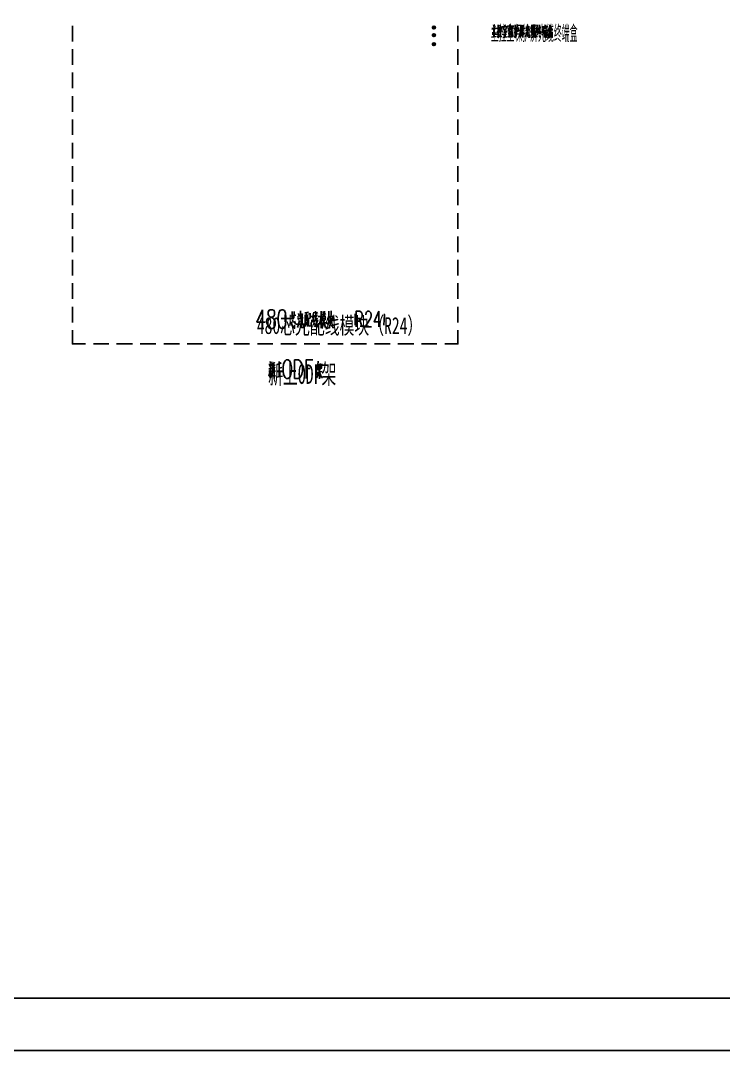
# Model space of a CAD drawing. Header units: metres. Extents: x 17 to 1757, y 17 to 1207.
# Drawn here: x 415 to 798, y 17 to 578 of the extents above; entities that cross this region are included whole.
import ezdxf

# ---------------------------------------------------------------- set-up
doc = ezdxf.new("R2010")
doc.units = ezdxf.units.M
for name, color, linetype in [('LINES', 7, 'Continuous'), ('POLYLINES', 4, 'Continuous'), ('RECTS', 7, 'Continuous'), ('TEXTS', 3, 'Continuous')]:
    doc.layers.add(name, color=color, linetype=linetype)

msp = doc.modelspace()

# ---------------------------------------------------------------- linework, layer by layer
at = {"layer": 'LINES'}
for p, q in [((443.47, 574.99), (443.47, 566.5)), ((653.28, 574.99), (653.28, 566.5)), ((671.78, 573.12), (673.8, 573.41)), ((672.65, 575.57), (672.94, 573.98)), ((672.79, 568.94), (672.79, 573.26)), ((675.53, 573.7), (674.52, 573.41)), ((674.52, 571.1), (675.53, 572.54)), ((675.82, 574.27), (675.67, 572.69)), ((677.11, 574.27), (675.82, 573.84)), ((676.1, 575.42), (676.39, 574.27)), ((676.39, 573.12), (676.97, 571.68)), ((676.82, 573.12), (677.11, 574.42)), ((678.12, 574.7), (677.98, 573.12)), ((678.12, 574.27), (680.14, 574.56)), ((678.26, 572.83), (679.7, 573.26)), ((678.84, 572.69), (678.41, 571.39)), ((678.7, 575.57), (679.13, 574.99)), ((679.13, 572.4), (679.85, 571.25)), ((680.14, 574.7), (679.85, 573.41)), ((681.58, 575.71), (680.57, 571.97)), ((681.14, 574.13), (681.14, 568.66)), ((683.3, 572.26), (681.43, 571.82)), ((682.01, 575.14), (682.01, 572.83)), ((682.01, 574.7), (682.87, 574.85)), ((682.01, 573.12), (682.87, 573.41)), ((682.44, 573.26), (682.44, 568.51)), ((683.02, 574.99), (682.87, 573.41)), ((684.89, 573.55), (683.88, 573.26)), ((683.88, 570.96), (684.89, 572.4)), ((685.18, 574.27), (685.18, 571.1)), ((686.18, 573.7), (685.18, 573.55)), ((685.46, 575.71), (685.75, 574.27)), ((686.18, 574.13), (686.04, 572.11)), ((687.48, 574.85), (688.78, 575.14)), ((687.48, 573.98), (688.92, 574.27)), ((687.48, 572.4), (689.06, 572.83)), ((687.77, 573.7), (687.91, 572.69)), ((688.63, 573.98), (688.49, 572.69)), ((688.63, 572.69), (688.63, 568.66)), ((688.78, 574.27), (688.92, 575.42)), ((692.38, 572.69), (690.07, 572.4)), ((690.65, 573.26), (690.5, 574.56)), ((691.22, 575.57), (691.22, 572.54)), ((691.51, 572.83), (691.94, 574.7)), ((693.67, 575.57), (692.95, 573.26)), ((693.82, 573.98), (692.95, 571.25)), ((692.95, 573.12), (693.67, 573.41)), ((694.1, 575.14), (694.1, 573.26)), ((694.1, 572.69), (694.1, 570.24)), ((694.1, 572.54), (695.11, 572.69)), ((694.39, 575.71), (694.39, 572.98)), ((694.97, 575.71), (694.68, 573.41)), ((694.82, 574.56), (695.54, 574.7)), ((695.11, 573.98), (695.26, 573.26)), ((695.11, 572.83), (695.11, 570.24)), ((696.55, 575.57), (695.98, 573.12)), ((695.98, 573.12), (696.7, 573.55)), ((696.84, 574.13), (696.12, 571.39)), ((697.42, 574.27), (698.14, 574.42)), ((699, 572.83), (700.01, 573.26)), ((699.29, 572.4), (699.43, 571.1)), ((699.43, 574.85), (699.72, 573.7)), ((700.01, 572.83), (699.72, 570.67)), ((700.15, 572.26), (701.74, 572.69)), ((700.44, 574.85), (700.44, 573.41)), ((700.44, 573.41), (701.45, 573.7)), ((700.87, 572.4), (700.73, 571.25)), ((700.87, 575.57), (700.87, 573.55)), ((701.45, 574.99), (701.45, 573.41)), ((702.89, 573.26), (703.75, 573.55)), ((703.9, 572.69), (702.89, 572.54)), ((702.89, 572.69), (702.89, 570.96)), ((703.9, 571.54), (703.9, 572.98)), ((671.5, 568.8), (674.09, 569.09)), ((673.66, 571.39), (671.93, 571.1)), ((677.11, 569.23), (675.53, 568.94)), ((675.82, 571.1), (676.82, 571.39)), ((676.39, 569.09), (676.39, 571.25)), ((677.69, 568.66), (680.14, 568.94)), ((678.12, 570.1), (679.7, 570.38)), ((678.26, 571.39), (679.7, 571.68)), ((678.98, 571.1), (678.98, 568.8)), ((681.43, 569.66), (682.3, 571.97)), ((685.18, 571.82), (686.18, 572.11)), ((687.34, 571.1), (689.35, 571.39)), ((690, 568.8), (690.79, 571.54)), ((692.38, 568.66), (692.23, 570.24)), ((692.95, 571.1), (693.82, 571.82)), ((692.95, 569.66), (693.82, 570.67)), ((696.98, 571.97), (695.98, 571.39)), ((695.98, 569.66), (696.98, 570.53)), ((697.99, 568.66), (697.42, 569.66)), ((697.56, 571.1), (697.99, 570.38)), ((699, 569.81), (700.01, 570.96)), ((700.3, 571.1), (701.59, 571.39)), ((700.58, 571.25), (700.58, 568.8)), ((701.02, 571.25), (701.02, 568.8)), ((702.02, 568.66), (704.76, 568.94)), ((704.18, 570.82), (702.6, 570.53)), ((702.6, 570.82), (702.6, 568.8)), ((702.89, 571.25), (704.04, 571.54)), ((703.18, 568.8), (703.18, 570.53)), ((703.75, 570.67), (703.61, 568.8)), ((704.18, 568.94), (704.18, 571.1)), ((443.47, 562.32), (443.47, 553.68)), ((653.28, 562.32), (653.28, 553.68)), ((443.47, 549.5), (443.4, 541.01)), ((653.28, 549.5), (653.28, 541.01)), ((443.4, 536.69), (443.4, 528.19)), ((653.28, 536.69), (653.28, 528.19)), ((443.4, 524.02), (443.33, 515.52)), ((653.28, 524.02), (653.28, 515.52)), ((443.33, 511.2), (443.33, 502.7)), ((653.28, 511.2), (653.28, 502.7)), ((443.33, 498.53), (443.33, 490.03)), ((653.28, 498.53), (653.28, 490.03)), ((443.33, 485.71), (443.33, 477.22)), ((653.28, 485.71), (653.28, 477.22)), ((443.33, 472.9), (443.33, 464.4)), ((653.28, 472.9), (653.28, 464.4)), ((443.33, 460.22), (443.33, 451.73)), ((653.28, 460.22), (653.28, 451.73)), ((443.33, 447.41), (443.33, 438.91)), ((653.28, 447.41), (653.28, 438.91)), ((443.33, 434.74), (443.33, 426.24)), ((653.28, 434.74), (653.28, 426.24)), ((443.33, 421.92), (443.33, 413.42)), ((653.28, 421.92), (653.28, 413.42)), ((546.79, 420.34), (546.79, 410.11)), ((561.91, 416.74), (565.08, 417.31)), ((562.92, 419.33), (562.92, 415.44)), ((564.07, 419.33), (563.93, 415.73)), ((568.97, 415.87), (565.94, 415.3)), ((566.81, 416.59), (566.52, 418.18)), ((567.53, 419.62), (567.53, 415.58)), ((567.82, 416.02), (568.54, 418.32)), ((569.83, 418.61), (571.85, 419.04)), ((570.12, 417.46), (570.12, 411.26)), ((570.12, 416.88), (571.27, 417.17)), ((570.84, 418.61), (570.84, 414.58)), ((571.42, 417.46), (571.27, 411.12)), ((571.85, 417.89), (572.86, 418.18)), ((572.86, 415.73), (571.85, 415.44)), ((572.86, 418.46), (572.86, 415.73)), ((573.86, 415.87), (574.73, 416.45)), ((574.73, 419.04), (574.01, 415.87)), ((575.02, 417.31), (574.01, 413.71)), ((575.3, 414.58), (576.89, 415.58)), ((575.45, 416.3), (576.74, 417.46)), ((576.31, 419.04), (576.74, 418.18)), ((578.76, 416.59), (577.9, 412.27)), ((578.04, 416.3), (579.34, 416.88)), ((578.76, 419.47), (578.76, 410.26)), ((578.76, 415.87), (579.05, 415.01)), ((579.34, 417.6), (581.35, 418.03)), ((579.77, 416.59), (581.06, 416.88)), ((579.77, 416.88), (579.77, 414.14)), ((579.77, 415.44), (580.63, 415.73)), ((579.91, 419.33), (580.06, 416.88)), ((580.63, 419.47), (580.49, 416.88)), ((581.06, 417.02), (580.92, 414.86)), ((583.51, 416.02), (582.07, 415.58)), ((582.94, 419.47), (582.94, 413.28)), ((583.51, 416.45), (584.95, 416.74)), ((585.1, 417.02), (584.95, 414.58)), ((599.5, 415.44), (601.08, 410.98)), ((610.15, 419.47), (610.15, 410.98)), ((562.06, 413.86), (561.77, 411.7)), ((563.21, 414.72), (563.5, 413.28)), ((564.22, 414.14), (564.79, 412.42)), ((565.94, 410.54), (567.02, 414.22)), ((569.11, 410.4), (568.97, 412.56)), ((570.12, 412.13), (571.13, 412.42)), ((570.26, 413.28), (570.98, 413.42)), ((570.84, 414.58), (571.13, 414.58)), ((575.16, 414.29), (574.01, 413.57)), ((574.01, 411.7), (575.16, 412.85)), ((579.34, 412.99), (581.5, 413.42)), ((579.77, 414.58), (581.06, 414.86)), ((580.34, 412.99), (581.21, 410.54)), ((581.21, 410.54), (581.64, 410.54)), ((581.93, 412.42), (583.51, 413.71)), ((583.37, 414.29), (585.53, 414.72)), ((443.33, 409.25), (443.33, 401.62)), ((653.28, 409.25), (653.28, 401.62)), ((443.26, 401.69), (450.46, 401.69)), ((454.78, 401.69), (463.27, 401.69)), ((467.45, 401.69), (476.09, 401.69)), ((480.26, 401.69), (488.76, 401.69)), ((493.08, 401.69), (501.58, 401.69)), ((505.75, 401.69), (514.25, 401.69)), ((518.57, 401.69), (527.06, 401.69)), ((531.24, 401.69), (539.74, 401.69)), ((544.06, 401.69), (552.55, 401.69)), ((556.87, 401.69), (565.37, 401.69)), ((569.54, 401.69), (578.04, 401.69)), ((582.36, 401.69), (590.86, 401.69)), ((595.03, 401.69), (603.53, 401.69)), ((607.85, 401.69), (616.34, 401.69)), ((620.52, 401.69), (629.16, 401.69)), ((633.34, 401.69), (641.83, 401.69)), ((646.15, 401.69), (653.35, 401.69)), ((550.25, 388.08), (551.98, 388.51)), ((550.39, 390.53), (551.98, 390.82)), ((550.39, 386.64), (551.98, 387.07)), ((550.82, 390.1), (550.97, 388.94)), ((550.97, 392.11), (551.26, 391.25)), ((551.4, 390.53), (551.4, 388.51)), ((552.26, 388.51), (553.7, 388.94)), ((553.42, 391.82), (552.41, 390.38)), ((553.13, 388.66), (553.13, 382.9)), ((556.01, 392.11), (556.01, 383.9)), ((557.3, 388.8), (556.01, 388.51)), ((570.55, 388.22), (572.86, 388.22)), ((576.31, 390.1), (577.75, 390.38)), ((577.18, 392.26), (577.03, 390.1)), ((577.9, 387.79), (577.9, 382.75)), ((578.18, 390.96), (578.18, 387.79)), ((578.18, 390.24), (579.19, 390.53)), ((579.19, 388.51), (578.18, 388.37)), ((579.19, 390.82), (579.05, 388.51)), ((550.82, 386.06), (550.25, 384.19)), ((551.4, 386.06), (551.98, 384.91)), ((554.28, 383.62), (557.74, 384.05)), ((577.9, 386.35), (576.17, 383.18)), ((576.46, 386.06), (579.34, 386.64)), ((87.79, 45.22), (1672.37, 45.22))]:
    msp.add_line(p, q, dxfattribs=at)
at = {"layer": 'POLYLINES'}
for points in [[(640.1, 573.98), (639.38, 573.98), (639.67, 574.56), (640.1, 573.98)], [(640.1, 573.98), (639.38, 573.98), (639.67, 574.56), (640.1, 573.98)], [(640.1, 573.98), (639.38, 573.98), (639.67, 574.56), (640.1, 573.98)], [(640.1, 573.98), (639.38, 573.98), (639.67, 574.56), (640.1, 573.98)], [(640.1, 573.98), (639.67, 573.41), (639.38, 573.98), (640.1, 573.98)], [(640.1, 573.98), (639.67, 573.41), (639.38, 573.98), (640.1, 573.98)], [(640.1, 573.98), (639.67, 573.41), (639.38, 573.98), (640.1, 573.98)], [(640.1, 573.98), (639.67, 573.41), (639.38, 573.98), (640.1, 573.98)], [(640.1, 573.98), (639.67, 574.56), (640.1, 574.7), (640.1, 573.98)], [(640.1, 573.98), (639.67, 574.56), (640.1, 574.7), (640.1, 573.98)], [(640.1, 573.98), (639.67, 574.56), (640.1, 574.7), (640.1, 573.98)], [(640.1, 573.98), (639.67, 574.56), (640.1, 574.7), (640.1, 573.98)], [(640.1, 573.98), (640.1, 573.26), (639.67, 573.41), (640.1, 573.98)], [(640.1, 573.98), (640.1, 573.26), (639.67, 573.41), (640.1, 573.98)], [(640.1, 573.98), (640.1, 573.26), (639.67, 573.41), (640.1, 573.98)], [(640.1, 573.98), (640.1, 573.26), (639.67, 573.41), (640.1, 573.98)], [(640.1, 573.98), (640.1, 574.7), (640.68, 574.56), (640.1, 573.98)], [(640.1, 573.98), (640.1, 574.7), (640.68, 574.56), (640.1, 573.98)], [(640.1, 573.98), (640.1, 574.7), (640.68, 574.56), (640.1, 573.98)], [(640.1, 573.98), (640.1, 574.7), (640.68, 574.56), (640.1, 573.98)], [(640.1, 573.98), (640.68, 574.56), (640.97, 573.98), (640.1, 573.98)], [(640.1, 573.98), (640.68, 574.56), (640.97, 573.98), (640.1, 573.98)], [(640.1, 573.98), (640.68, 574.56), (640.97, 573.98), (640.1, 573.98)], [(640.1, 573.98), (640.68, 574.56), (640.97, 573.98), (640.1, 573.98)], [(640.1, 573.98), (640.68, 573.41), (640.1, 573.26), (640.1, 573.98)], [(640.1, 573.98), (640.68, 573.41), (640.1, 573.26), (640.1, 573.98)], [(640.1, 573.98), (640.97, 573.98), (640.68, 573.41), (640.1, 573.98)], [(640.1, 573.98), (640.97, 573.98), (640.68, 573.41), (640.1, 573.98)], [(640.1, 573.98), (640.68, 573.41), (640.1, 573.26), (640.1, 573.98)], [(640.1, 573.98), (640.68, 573.41), (640.1, 573.26), (640.1, 573.98)], [(640.1, 573.98), (640.97, 573.98), (640.68, 573.41), (640.1, 573.98)], [(640.1, 573.98), (640.97, 573.98), (640.68, 573.41), (640.1, 573.98)], [(675.24, 575.57), (675.24, 568.51), (674.81, 569.52)], [(675.53, 571.39), (676.1, 572.69), (676.1, 573.26)], [(684.46, 575.57), (684.46, 568.51), (684.02, 569.52)], [(687.48, 575.42), (687.48, 573.98), (687.19, 571.54), (686.76, 568.8)], [(687.91, 572.54), (687.91, 571.1), (687.62, 569.66), (687.05, 568.66)], [(691.37, 572.69), (691.37, 569.09), (691.66, 568.8), (692.38, 568.8)], [(698.14, 574.56), (697.7, 572.69), (696.84, 570.67)], [(697.7, 575.57), (697.42, 574.13), (696.98, 572.54)], [(697.27, 573.7), (698.28, 571.1), (698.71, 571.1)], [(703.46, 575.57), (702.89, 573.55), (702.02, 572.11)], [(703.32, 575.14), (704.33, 572.83), (704.76, 572.83)], [(640.1, 569.95), (639.38, 569.95), (639.67, 570.38), (640.1, 569.95)], [(640.1, 569.95), (639.38, 569.95), (639.67, 570.38), (640.1, 569.95)], [(640.1, 569.95), (639.38, 569.95), (639.67, 570.38), (640.1, 569.95)], [(640.1, 569.95), (639.38, 569.95), (639.67, 570.38), (640.1, 569.95)], [(640.1, 569.95), (639.67, 569.38), (639.38, 569.95), (640.1, 569.95)], [(640.1, 569.95), (639.67, 569.38), (639.38, 569.95), (640.1, 569.95)], [(640.1, 569.95), (639.67, 569.38), (639.38, 569.95), (640.1, 569.95)], [(640.1, 569.95), (639.67, 569.38), (639.38, 569.95), (640.1, 569.95)], [(640.1, 569.95), (639.67, 570.38), (640.1, 570.67), (640.1, 569.95)], [(640.1, 569.95), (639.67, 570.38), (640.1, 570.67), (640.1, 569.95)], [(640.1, 569.95), (639.67, 570.38), (640.1, 570.67), (640.1, 569.95)], [(640.1, 569.95), (639.67, 570.38), (640.1, 570.67), (640.1, 569.95)], [(640.1, 569.95), (640.1, 569.09), (639.67, 569.38), (640.1, 569.95)], [(640.1, 569.95), (640.1, 569.09), (639.67, 569.38), (640.1, 569.95)], [(640.1, 569.95), (640.1, 569.09), (639.67, 569.38), (640.1, 569.95)], [(640.1, 569.95), (640.1, 569.09), (639.67, 569.38), (640.1, 569.95)], [(640.1, 569.95), (640.1, 570.67), (640.68, 570.38), (640.1, 569.95)], [(640.1, 569.95), (640.1, 570.67), (640.68, 570.38), (640.1, 569.95)], [(640.1, 569.95), (640.1, 570.67), (640.68, 570.38), (640.1, 569.95)], [(640.1, 569.95), (640.1, 570.67), (640.68, 570.38), (640.1, 569.95)], [(640.1, 569.95), (640.68, 570.38), (640.97, 569.95), (640.1, 569.95)], [(640.1, 569.95), (640.68, 570.38), (640.97, 569.95), (640.1, 569.95)], [(640.1, 569.95), (640.68, 570.38), (640.97, 569.95), (640.1, 569.95)], [(640.1, 569.95), (640.68, 570.38), (640.97, 569.95), (640.1, 569.95)], [(640.1, 569.95), (640.68, 569.38), (640.1, 569.09), (640.1, 569.95)], [(640.1, 569.95), (640.68, 569.38), (640.1, 569.09), (640.1, 569.95)], [(640.1, 569.95), (640.97, 569.95), (640.68, 569.38), (640.1, 569.95)], [(640.1, 569.95), (640.97, 569.95), (640.68, 569.38), (640.1, 569.95)], [(640.1, 569.95), (640.68, 569.38), (640.1, 569.09), (640.1, 569.95)], [(640.1, 569.95), (640.68, 569.38), (640.1, 569.09), (640.1, 569.95)], [(640.1, 569.95), (640.97, 569.95), (640.68, 569.38), (640.1, 569.95)], [(640.1, 569.95), (640.97, 569.95), (640.68, 569.38), (640.1, 569.95)], [(682.58, 571.97), (683.16, 569.66), (683.45, 569.66)], [(684.6, 568.51), (685.03, 569.66), (685.18, 571.1)], [(694.68, 571.82), (694.39, 570.24), (694.1, 569.23), (693.53, 568.37)], [(694.68, 570.67), (694.68, 569.09), (694.97, 568.8), (695.54, 568.8), (695.54, 570.1)], [(700.3, 571.25), (700.3, 571.39), (700.3, 568.66)], [(701.59, 571.68), (701.45, 568.66), (701.16, 569.23)], [(640.1, 564.91), (639.38, 564.91), (639.67, 565.49), (640.1, 564.91)], [(640.1, 564.91), (639.38, 564.91), (639.67, 565.49), (640.1, 564.91)], [(640.1, 564.91), (639.38, 564.91), (639.67, 565.49), (640.1, 564.91)], [(640.1, 564.91), (639.38, 564.91), (639.67, 565.49), (640.1, 564.91)], [(640.1, 564.91), (639.67, 564.34), (639.38, 564.91), (640.1, 564.91)], [(640.1, 564.91), (639.67, 564.34), (639.38, 564.91), (640.1, 564.91)], [(640.1, 564.91), (639.67, 564.34), (639.38, 564.91), (640.1, 564.91)], [(640.1, 564.91), (639.67, 564.34), (639.38, 564.91), (640.1, 564.91)], [(640.1, 564.91), (639.67, 565.49), (640.1, 565.63), (640.1, 564.91)], [(640.1, 564.91), (639.67, 565.49), (640.1, 565.63), (640.1, 564.91)], [(640.1, 564.91), (639.67, 565.49), (640.1, 565.63), (640.1, 564.91)], [(640.1, 564.91), (639.67, 565.49), (640.1, 565.63), (640.1, 564.91)], [(640.1, 564.91), (640.1, 564.19), (639.67, 564.34), (640.1, 564.91)], [(640.1, 564.91), (640.1, 564.19), (639.67, 564.34), (640.1, 564.91)], [(640.1, 564.91), (640.1, 564.19), (639.67, 564.34), (640.1, 564.91)], [(640.1, 564.91), (640.1, 564.19), (639.67, 564.34), (640.1, 564.91)], [(640.1, 564.91), (640.1, 565.63), (640.68, 565.49), (640.1, 564.91)], [(640.1, 564.91), (640.1, 565.63), (640.68, 565.49), (640.1, 564.91)], [(640.1, 564.91), (640.1, 565.63), (640.68, 565.49), (640.1, 564.91)], [(640.1, 564.91), (640.1, 565.63), (640.68, 565.49), (640.1, 564.91)], [(640.1, 564.91), (640.68, 565.49), (640.97, 564.91), (640.1, 564.91)], [(640.1, 564.91), (640.68, 565.49), (640.97, 564.91), (640.1, 564.91)], [(640.1, 564.91), (640.68, 565.49), (640.97, 564.91), (640.1, 564.91)], [(640.1, 564.91), (640.68, 565.49), (640.97, 564.91), (640.1, 564.91)], [(640.1, 564.91), (640.68, 564.34), (640.1, 564.19), (640.1, 564.91)], [(640.1, 564.91), (640.68, 564.34), (640.1, 564.19), (640.1, 564.91)], [(640.1, 564.91), (640.97, 564.91), (640.68, 564.34), (640.1, 564.91)], [(640.1, 564.91), (640.97, 564.91), (640.68, 564.34), (640.1, 564.91)], [(640.1, 564.91), (640.68, 564.34), (640.1, 564.19), (640.1, 564.91)], [(640.1, 564.91), (640.68, 564.34), (640.1, 564.19), (640.1, 564.91)], [(640.1, 564.91), (640.97, 564.91), (640.68, 564.34), (640.1, 564.91)], [(640.1, 564.91), (640.97, 564.91), (640.68, 564.34), (640.1, 564.91)], [(546.79, 420.34), (543.77, 413.57), (548.23, 413.57)], [(551.11, 420.34), (550.25, 419.9), (549.96, 418.9), (549.96, 417.89), (550.25, 417.02), (550.82, 416.45), (551.98, 416.02), (552.84, 415.44), (553.42, 414.58), (553.7, 413.57), (553.7, 412.13), (553.42, 411.12), (553.13, 410.69), (552.26, 410.11), (551.11, 410.11), (550.25, 410.69), (549.96, 411.12), (549.67, 412.13), (549.67, 413.57), (549.96, 414.58), (550.54, 415.44), (551.4, 416.02), (552.55, 416.45), (553.13, 417.02), (553.42, 417.89), (553.42, 418.9), (553.13, 419.9), (552.26, 420.34), (551.11, 420.34)], [(557.3, 420.34), (556.3, 419.9), (555.72, 418.46), (555.43, 416.02), (555.43, 414.58), (555.72, 412.13), (556.3, 410.69), (557.3, 410.11), (557.88, 410.11), (558.74, 410.69), (559.32, 412.13), (559.61, 414.58), (559.61, 416.02), (559.32, 418.46), (558.74, 419.9), (557.88, 420.34), (557.3, 420.34)], [(567.82, 415.73), (567.82, 410.98), (568.1, 410.54), (569.11, 410.54)], [(570.55, 418.61), (570.55, 416.02), (570.26, 414)], [(571.85, 415.87), (571.85, 411.98), (572.28, 411.41)], [(575.74, 419.47), (576.02, 414.58), (576.46, 412.42)], [(584.23, 419.76), (584.09, 414.58), (583.66, 412.13), (582.94, 410.26)], [(597.38, 418.1), (597.22, 412.24), (597.43, 411.9)], [(597.77, 410.98), (597.77, 419.47), (599.93, 419.47), (600.65, 419.04), (600.94, 418.61), (601.08, 417.74), (601.08, 417.02), (600.94, 416.16), (600.65, 415.73), (599.93, 415.44), (597.77, 415.44)], [(603.1, 417.46), (603.1, 417.74), (603.38, 418.61), (603.53, 419.04), (604.1, 419.47), (604.97, 419.47), (605.54, 419.04), (605.83, 418.61), (605.98, 417.74), (605.98, 417.02), (605.83, 416.16), (605.26, 415.01), (602.81, 410.98), (606.26, 410.98)], [(610.15, 419.47), (607.7, 413.71), (611.3, 413.71)], [(612.94, 411.9), (613.2, 417.76), (612.99, 418.1)], [(562.49, 413.57), (562.78, 412.27), (563.35, 410.98), (564.36, 410.11), (564.22, 411.84)], [(572.28, 411.41), (573.43, 411.55), (573.29, 413.42)], [(576.89, 414.58), (576.31, 412.99), (575.16, 410.98)], [(576.46, 412.42), (577.32, 410.4), (577.32, 412.56)], [(580.34, 414.58), (580.2, 413.42), (579.19, 410.11)], [(584.23, 414.58), (585.1, 410.54), (585.67, 410.54)], [(559.75, 392.98), (559.18, 392.54), (558.6, 391.54), (558.31, 390.67), (558.02, 389.09), (558.02, 386.78), (558.31, 385.2), (558.6, 384.34), (559.18, 383.33), (559.75, 382.9), (560.9, 382.9), (561.48, 383.33), (562.06, 384.34), (562.34, 385.2), (562.63, 386.78), (562.63, 389.09), (562.34, 390.67), (562.06, 391.54), (561.48, 392.54), (560.9, 392.98), (559.75, 392.98)], [(564.36, 382.9), (564.36, 392.98), (566.38, 392.98), (567.24, 392.54), (567.82, 391.54), (568.25, 390.67), (568.54, 389.09), (568.54, 386.78), (568.25, 385.2), (567.82, 384.34), (567.24, 383.33), (566.38, 382.9), (564.36, 382.9)], [(570.55, 382.9), (570.55, 392.98), (574.3, 392.98)], [(551.11, 388.37), (551.11, 383.18), (550.82, 384.19)], [(552.41, 391.39), (552.26, 386.21), (552.12, 384.91), (551.83, 383.33)], [(577.03, 390.1), (576.6, 388.51), (576.02, 386.78)], [(577.75, 390.67), (577.32, 387.5), (577.03, 388.66)], [(577.9, 386.35), (579.05, 383.47), (579.48, 383.47)]]:
    msp.add_lwpolyline(points, dxfattribs=at)
at = {"layer": 'RECTS'}
msp.add_lwpolyline([(16.87, 1207.44), (1700.66, 1207.44), (1700.66, 16.85), (16.87, 16.85)], dxfattribs=at)

# ---------------------------------------------------------------- texts
at = {"layer": 'TEXTS'}
for s, height, width, p in [('主控室保护屏光缆终端盒', 8.02, 0.381771, (671.21, 567)), ('480芯光配线模块（R24）', 9.13, 0.681212, (543.77, 407.12)), ('新上ODF架', 10.69, 0.585874, (549.82, 379.9))]:
    msp.add_text(s, height=height, dxfattribs=dict(at, width=width)).set_placement(p)

doc.saveas('drawing.dxf')
